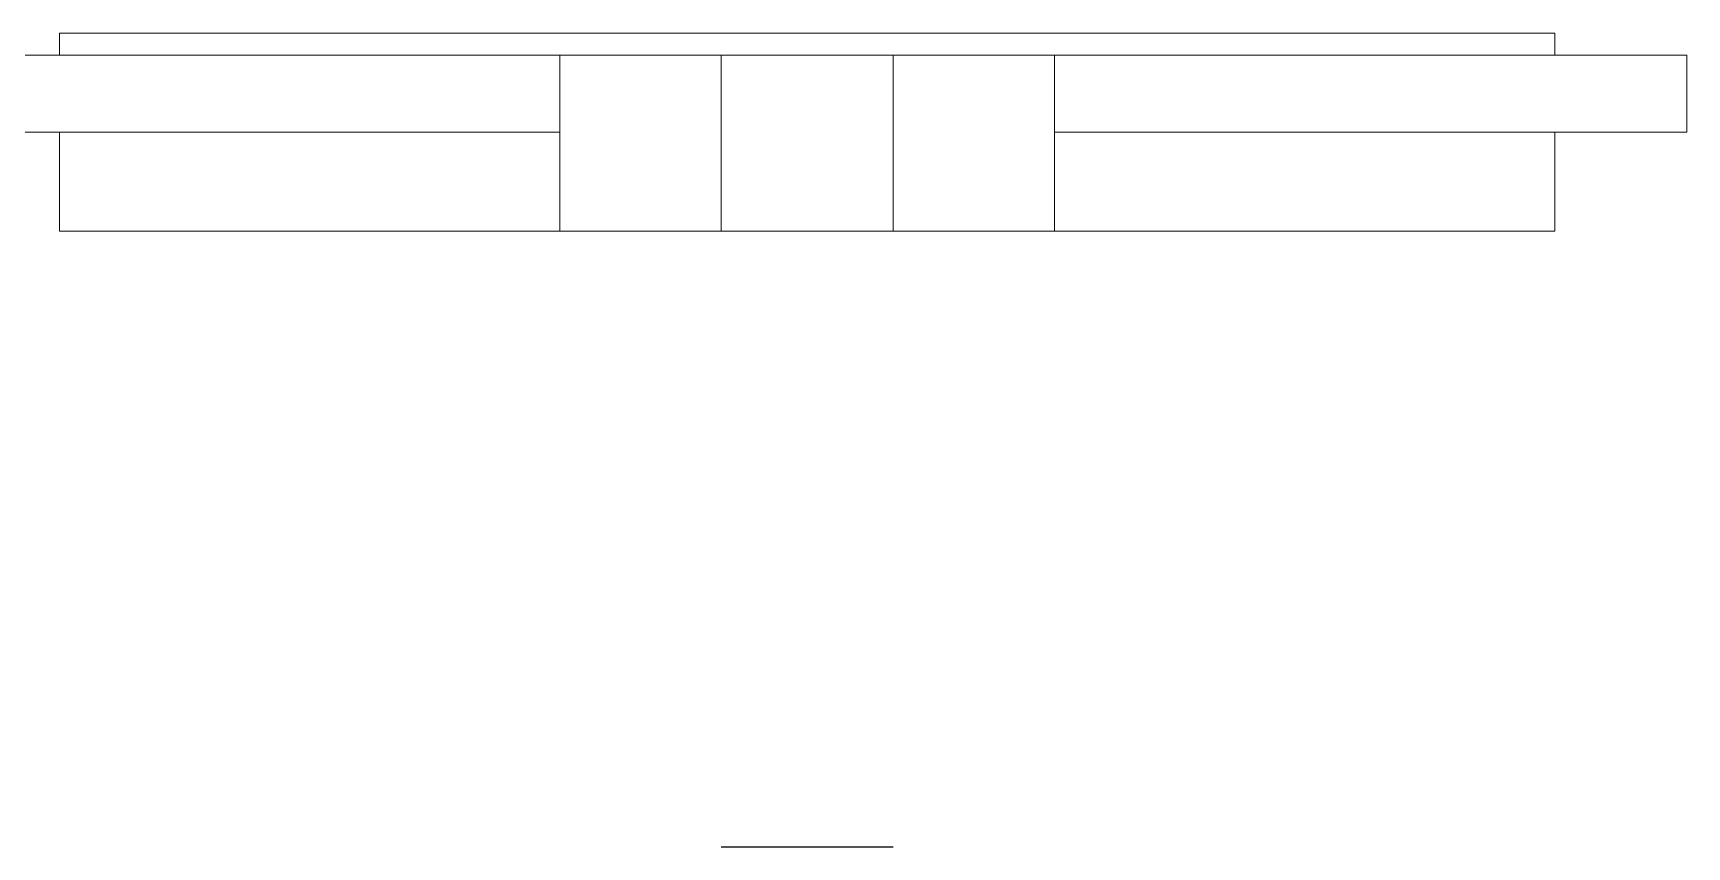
# Model space of a CAD drawing. Header units: millimetres. Extents: x -13 to 383, y -156 to 81.
# Drawn here: x 128.11 to 143.15, y 49.15 to 56.55 of the extents above; entities that cross this region are included whole.
import ezdxf

# ---------------------------------------------------------------- set-up
doc = ezdxf.new("R2010")
doc.units = ezdxf.units.MM
doc.header["$LTSCALE"] = 0.5
doc.layers.get('0').update_dxf_attribs({"lineweight": 18})

msp = doc.modelspace()

# ---------------------------------------------------------------- linework, layer by layer
at = {"color": 4, "linetype": 'Continuous', "ltscale": 0.5}
for p, q in [((128.3534462602518, 56.5500000830512), (141.9534464405554, 56.5500000830512)), ((128.3534462602518, 56.34999949147511), (128.3534462602518, 56.5500000830512)), ((141.9534464405554, 56.3499994914751), (141.9534464405554, 56.5500000830512)), ((127.1534459704242, 56.3499994914751), (143.1534467303829, 56.3499994914751)), ((132.9034473936918, 54.74999966260123), (132.9034473936918, 56.3499994914751)), ((134.3704133799004, 54.74999966260123), (134.3704133799004, 56.3499994914751)), ((135.9364793209063, 54.74999966260123), (135.9364793209063, 56.3499994914751)), ((137.4034453071152, 54.74999966260123), (137.4034453071152, 56.3499994914751)), ((143.1534467303829, 55.64999949150626), (143.1534467303829, 56.3499994914751)), ((127.1534459704242, 55.64999949150626), (132.9034473936918, 55.64999949150626)), ((128.3534462602518, 54.74999966260123), (128.3534462602518, 55.64999949150626)), ((137.4034453071152, 55.64999949150626), (143.1534467303829, 55.64999949150626)), ((141.9534464405554, 54.74999966260123), (141.9534464405554, 55.64999949150626)), ((128.3534462602518, 54.74999966260123), (141.9534464405554, 54.74999966260123))]:
    msp.add_line(p, q, dxfattribs=at)
at = {"color": 4, "linetype": 'Continuous', "lineweight": 25}
msp.add_line((134.3704133799004, 49.15000088476457), (135.9364793209063, 49.15000088476457), dxfattribs=at)
at = {"color": 4, "ltscale": 0.5}
msp.add_line((134.3704133799004, 49.15000088476457), (135.9364793209063, 49.15000088476457), dxfattribs=at)

doc.saveas('drawing.dxf')
